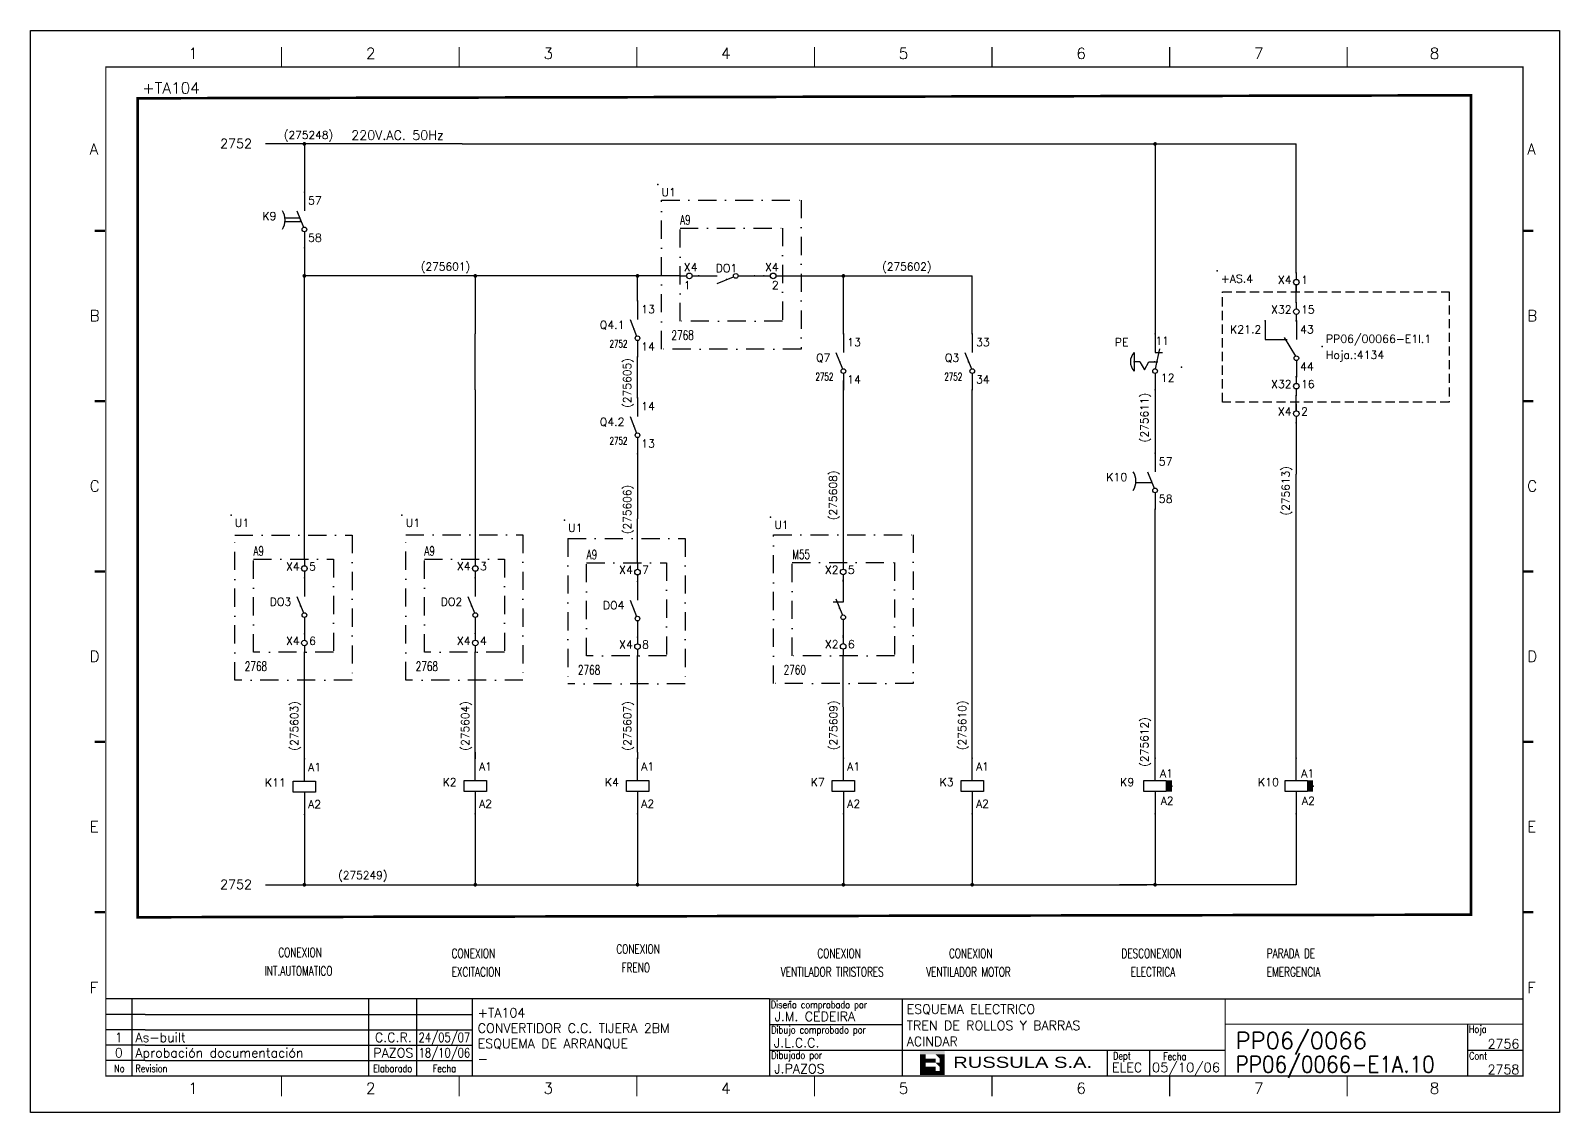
# Model space of a CAD drawing. Extents: x -25 to 1044, y -25744 to 292.
# Drawn here: x 435.5 to 855.5, y -20599.7 to -20302.7 of the extents above; entities that cross this region are included whole.
import ezdxf
from ezdxf.enums import TextEntityAlignment as Align

# ---------------------------------------------------------------- set-up
doc = ezdxf.new("R2010")
doc.units = 0
doc.header["$LTSCALE"] = 10
doc.header["$MEASUREMENT"] = 0
doc.linetypes.add('DASHDOT', pattern=[1, 0.5, -0.25, 0, -0.25])
doc.linetypes.add('HIDDEN', pattern=[0.375, 0.25, -0.125])
doc.layers.get('0').update_dxf_attribs({"linetype": 'CONTINUOUS'})
for name, color, linetype in [('1', 7, 'CONTINUOUS'), ('10', 5, 'CONTINUOUS'), ('102', 7, 'CONTINUOUS'), ('2', 7, 'CONTINUOUS'), ('3', 8, 'CONTINUOUS'), ('8', 1, 'CONTINUOUS'), ('9', 6, 'CONTINUOUS'), ('DIBUJO', 7, 'CONTINUOUS'), ('NODE', 7, 'CONTINUOUS')]:
    doc.layers.add(name, color=color, linetype=linetype)
doc.styles.add('HELVETICA', font='HELV.SHX')
doc.styles.add('LABEL', font='SIMPLEX', dxfattribs={"width": 0.8, "height": 4})
doc.styles.add('ROMANS', font='romans')
doc.styles.get("Standard").update_dxf_attribs({"font": 'simplex'})

# ---------------------------------------------------------------- blocks, each defined once
blk = doc.blocks.new('NOD', base_point=(237.5, 170))
at = {"layer": 'NODE'}
blk.add_point((237.5, 170), dxfattribs=at)
blk = doc.blocks.new('$071501S')
at = {"layer": '2'}
for p, q in [((0, -6), (0, 0)), ((-3, -6), (3, -6)), ((-3, -9), (-3, -6)), ((3, -6), (3, -9)), ((3, -9), (-3, -9)), ((0, -9), (0, -15))]:
    blk.add_line(p, q, dxfattribs=at)
at = {"layer": '2', "rotation": 90}
for p in [(0, 0), (0, -15)]:
    blk.add_blockref('NOD', p, dxfattribs=at)
at = {"layer": '8'}
for tag, p in [('1A', (1, -3.325)), ('2A', (1, -13.325))]:
    blk.add_attdef(tag, p, '', height=2.15, dxfattribs=at)
at = {"layer": '9'}
blk.add_attdef('ID', text='', height=2.15, dxfattribs=at).set_placement((-5, -7.5), align=Align.RIGHT)
blk = doc.blocks.new('$$PLU21C')
for p, q in [((0, 2.5), (0, 0.75)), ((0, -0.75), (0, -2.5))]:
    blk.add_line(p, q)
at = {"layer": '2'}
blk.add_circle((0, 0), 0.75, dxfattribs=at)
for p in [(0, 2.5), (0, -2.5)]:
    blk.add_blockref('NOD', p, dxfattribs=at)
at = {"layer": '8'}
blk.add_attdef('*A', (1.25, -0.5), '', height=2.15, dxfattribs=at)
at = {"layer": '9'}
blk.add_attdef('ID', text='', height=2.15, dxfattribs=at).set_placement((-1.25, -0.5), align=Align.RIGHT)
blk = doc.blocks.new('$070202S')
at = {"layer": '102'}
for p, q in [((0, 0), (0, -5)), ((-2, -5), (-0.23, -9.42)), ((0, -10.62), (0, -15))]:
    blk.add_line(p, q, dxfattribs=at)
blk.add_circle((0, -10), 0.625, dxfattribs=at)
blk.add_point((-1, -7.5), dxfattribs=at)
at = {"layer": '2'}
for p in [(0, 0), (0, -15)]:
    blk.add_blockref('NOD', p, dxfattribs=at)
at = {"layer": '8'}
for tag, p in [('1A', (1, -3.32)), ('2A', (1, -13.32))]:
    blk.add_attdef(tag, p, '', height=2.15, dxfattribs=at)
at = {"layer": '9'}
blk.add_attdef('ID', text='', height=2.15, dxfattribs=at).set_placement((-3.5, -7.5), align=Align.RIGHT)
blk = doc.blocks.new('$PP313')
at = {"layer": '2'}
blk.add_blockref('NOD', (0, 0), dxfattribs=at)
at = {"layer": '8'}
blk.add_attdef('1A', (1, -3.325), '', height=2.15, dxfattribs=at)
at = {"layer": '9'}
blk.add_attdef('ID', (1, 1), '', height=2.15, dxfattribs=at)
blk = doc.blocks.new('$0702029')
at = {"layer": '102'}
for p, q in [((0, 0), (5, 0)), ((10.62, 0), (15, 0)), ((5, -2), (9.42, -0.23))]:
    blk.add_line(p, q, dxfattribs=at)
blk.add_circle((10, 0), 0.625, dxfattribs=at)
blk.add_point((7.5, -1), dxfattribs=at)
at = {"layer": '2'}
for p in [(0, 0), (15, 0)]:
    blk.add_blockref('NOD', p, dxfattribs=at)
at = {"layer": '8', "flags": 8}
blk.add_attdef('1A', text='', height=2.15, dxfattribs=at).set_placement((4, -3.32), align=Align.RIGHT)
blk.add_attdef('2A', (11, -3.32), '', height=2.15, dxfattribs=at)
at = {"layer": '9'}
blk.add_attdef('ID', text='', height=2.15, dxfattribs=at).set_placement((7.5, 1), align=Align.CENTER)
blk = doc.blocks.new('$$PLR12C')
for p, q in [((-2.5, 0), (-0.75, 0)), ((0.75, 0), (2.5, 0))]:
    blk.add_line(p, q)
at = {"layer": '2'}
blk.add_circle((0, 0), 0.75, dxfattribs=at)
for p in [(-2.5, 0), (2.5, 0)]:
    blk.add_blockref('NOD', p, dxfattribs=at)
at = {"layer": '8'}
blk.add_attdef('*A', text='', height=2.15, dxfattribs=at).set_placement((1.5, -3.575), align=Align.RIGHT)
at = {"layer": '9'}
blk.add_attdef('ID', text='', height=2.15, dxfattribs=at).set_placement((1.5, 1.25), align=Align.RIGHT)
blk = doc.blocks.new('$$PLL21C')
for p, q in [((-2.5, 0), (-0.75, 0)), ((0.75, 0), (2.5, 0))]:
    blk.add_line(p, q)
at = {"layer": '2'}
blk.add_circle((0, 0), 0.75, dxfattribs=at)
for p in [(-2.5, 0), (2.5, 0)]:
    blk.add_blockref('NOD', p, dxfattribs=at)
at = {"layer": '8'}
blk.add_attdef('*A', (-1.5, -3.575), '', height=2.15, dxfattribs=at)
at = {"layer": '9'}
blk.add_attdef('ID', (-1.5, 1.25), '', height=2.15, dxfattribs=at)
blk = doc.blocks.new('$071507')
at = {"layer": '2'}
for p, q in [((6, 0), (0, 0)), ((6, 3), (9, 3)), ((6, -3), (6, 3)), ((9, 3), (9, -3)), ((9, 0), (15, 0)), ((9, -3), (6, -3))]:
    blk.add_line(p, q, dxfattribs=at)
blk.add_solid([(6, -3), (9, -3), (6, -4.5), (9, -4.5)], dxfattribs=at)
for p in [(0, 0), (15, 0), (7.5, -4.5)]:
    blk.add_blockref('NOD', p, dxfattribs=at)
at = {"layer": '8'}
blk.add_attdef('1A', text='', height=2.15, dxfattribs=at).set_placement((5, -3.325), align=Align.RIGHT)
blk.add_attdef('2A', (10, -3.325), '', height=2.15, dxfattribs=at)
at = {"layer": '9'}
blk.add_attdef('ID', text='', height=2.15, dxfattribs=at).set_placement((7.5, 4.175), align=Align.CENTER)
blk = doc.blocks.new('$021308')
at = {"layer": '2'}
blk.add_line((-2.5, 0), (2.5, 0), dxfattribs=at)
blk.add_arc((0, 2.625), 3.625, 226.39718, 313.60282, dxfattribs=at)
blk.add_blockref('NOD', (0, 0), dxfattribs=at)
blk = doc.blocks.new('$070203')
at = {"layer": '2'}
for p, q in [((0, 0), (5, 0)), ((9.39, 0.13), (4, 1.25)), ((5, 0), (5, 2)), ((10.62, 0), (15, 0))]:
    blk.add_line(p, q, dxfattribs=at)
blk.add_circle((10, 0), 0.625, dxfattribs=at)
for p in [(0, 0), (7.5, 0.52), (15, 0)]:
    blk.add_blockref('NOD', p, dxfattribs=at)
at = {"layer": '8'}
blk.add_attdef('1A', text='', height=2.15, dxfattribs=at).set_placement((4, -3.32), align=Align.RIGHT)
blk.add_attdef('2A', (11, -3.32), '', height=2.15, dxfattribs=at)
at = {"layer": '9'}
blk.add_attdef('ID', text='', height=2.15, dxfattribs=at).set_placement((7.5, 2.5), align=Align.CENTER)
blk = doc.blocks.new('$021208')
at = {"layer": '102'}
for p, q in [((-2.17, -3.75), (0, -2.5)), ((0, -5), (-2.17, -3.75)), ((0, -2.5), (0, -1)), ((0, -5), (0, -6.5))]:
    blk.add_line(p, q, dxfattribs=at)
at = {"layer": '3'}
for p in [(0, -1), (0, -6.5)]:
    blk.add_point(p, dxfattribs=at)
blk = doc.blocks.new('newcajec')
at = {"layer": '1'}
for p, q in [((179.4, 20.85), (0.13, 20.85)), ((7, 20.85), (7, 0)), ((71, 20.85), (71, 0)), ((84, 20.85), (84, 0.09)), ((99, 20.85), (99, 0)), ((215.2, 20.8), (215.2, 0)), ((10.6, 16.64), (0, 16.64)), ((10.6, 16.64), (99, 16.64)), ((184.64, 20.18), (184.81, 20.01)), ((184.81, 20.01), (185.18, 20.25)), ((10.6, 12.48), (0, 12.48)), ((10.6, 12.48), (99, 12.48)), ((179.4, 13.87), (215.2, 13.87)), ((368, 14.06), (368, 0)), ((10.6, 8.32), (0, 8.32)), ((10.6, 8.32), (99, 8.32)), ((10.6, 4.16), (0, 4.16)), ((10.6, 4.16), (99, 4.16)), ((179.4, 6.93), (267.63, 6.93)), ((267.63, 6.93), (302.5, 6.93)), ((270.63, 6.91), (270.63, 0)), ((282.07, 6.93), (282.07, 0)), ((368, 6.93), (383, 6.93))]:
    blk.add_line(p, q, dxfattribs=at)
for points in [[(47.5, 272.5, 0.3, 0.3, 0), (47.5, 277.91, 0.3, 0.3, 0)], [(95.5, 272.5, 0.3, 0.3, 0), (95.5, 277.91, 0.3, 0.3, 0)], [(143.5, 272.5, 0.3, 0.3, 0), (143.5, 277.91, 0.3, 0.3, 0)], [(191.5, 272.5, 0.3, 0.3, 0), (191.5, 277.91, 0.3, 0.3, 0)], [(239.5, 272.5, 0.3, 0.3, 0), (239.5, 277.91, 0.3, 0.3, 0)], [(287.5, 272.5, 0.3, 0.3, 0), (287.5, 277.91, 0.3, 0.3, 0)], [(335.5, 272.5, 0.3, 0.3, 0), (335.5, 277.91, 0.3, 0.3, 0)], [(-2.99, 228.23, 0.6, 0.6, 0), (-0.18, 228.23, 0.6, 0.6, 0)], [(383.01, 228.23, 0.6, 0.6, 0), (385.82, 228.23, 0.6, 0.6, 0)], [(-2.99, 182.23, 0.6, 0.6, 0), (-0.18, 182.23, 0.6, 0.6, 0)], [(383.01, 182.23, 0.6, 0.6, 0), (385.82, 182.23, 0.6, 0.6, 0)], [(-2.99, 136.23, 0.6, 0.6, 0), (-0.18, 136.23, 0.6, 0.6, 0)], [(383.01, 136.23, 0.6, 0.6, 0), (385.82, 136.23, 0.6, 0.6, 0)], [(-2.99, 90.23, 0.6, 0.6, 0), (-0.18, 90.23, 0.6, 0.6, 0)], [(383.01, 90.23, 0.6, 0.6, 0), (385.82, 90.23, 0.6, 0.6, 0)], [(-2.99, 44.23, 0.6, 0.6, 0), (-0.18, 44.23, 0.6, 0.6, 0)], [(383.01, 44.23, 0.6, 0.6, 0), (385.82, 44.23, 0.6, 0.6, 0)], [(383, 20.8, 0.3, 0.3, 0), (179.4, 20.8, 0.3, 0.3, 0), (179.4, 0, 0.3, 0.3, 0)], [(302.5, 20.8, 0.3, 0.3, 0), (302.5, 0, 0.3, 0.3, 0)], [(302.5, 14, 0.3, 0.3, 0), (383, 14, 0.3, 0.3, 0)], [(47.5, -5.5, 0.3, 0.3, 0), (47.5, -0.09, 0.3, 0.3, 0)], [(95.5, -5.5, 0.3, 0.3, 0), (95.5, -0.09, 0.3, 0.3, 0)], [(143.5, -5.5, 0.3, 0.3, 0), (143.5, -0.09, 0.3, 0.3, 0)], [(191.5, -5.5, 0.3, 0.3, 0), (191.5, -0.09, 0.3, 0.3, 0)], [(239.5, -5.5, 0.3, 0.3, 0), (239.5, -0.09, 0.3, 0.3, 0)], [(287.5, -5.5, 0.3, 0.3, 0), (287.5, -0.09, 0.3, 0.3, 0)], [(335.5, -5.5, 0.3, 0.3, 0), (335.5, -0.09, 0.3, 0.3, 0)]]:
    blk.add_lwpolyline(points, format="xyseb", dxfattribs=at)
at = {"layer": '1', "const_width": 0.3}
blk.add_lwpolyline([(0, 0), (0, 272.5), (383, 272.5), (383, 0)], close=True, dxfattribs=at)
at = {"layer": '2', "color": 14}
for p, q in [((221.42, 4.69), (221.42, 5.81)), ((221.42, 2.47), (221.42, 3.58))]:
    blk.add_line(p, q, dxfattribs=at)
for points in [[(220.05, 5.81), (220.05, 6.92), (226.74, 5.81), (226.74, 6.92)], [(221.42, 2.47), (220.05, 2.47), (221.42, 5.81), (220.05, 5.81)], [(221.42, 4.69), (224.25, 4.69), (221.42, 3.58), (224.25, 3.58)], [(224.25, 5.81), (225.37, 5.81), (225.37, 4.69)], [(225.37, 5.81), (226.74, 5.81), (225.37, 1.35), (226.74, 1.35)], [(224.25, 0.24), (224.25, 2.47), (220.05, 0.24), (220.05, 2.47)], [(224.25, 3.58), (225.37, 3.58), (225.37, 2.47)], [(226.74, 1.35), (226.74, 0.24), (224.25, 1.35), (224.25, 0.24)]]:
    blk.add_solid(points, dxfattribs=at)
at = {"layer": '1', "style": 'ROMANS'}
for s, p in [('1', (22.29, 274.68)), ('2', (70.29, 274.68)), ('3', (118.29, 274.68)), ('4', (166.29, 274.68)), ('5', (214.29, 274.68)), ('6', (262.29, 274.68)), ('7', (310.29, 274.68)), ('8', (357.79, 274.68)), ('A', (-4.37, 248.84)), ('A', (384.13, 248.84)), ('B', (-4.37, 203.84)), ('B', (384.13, 203.84)), ('C', (-4.37, 157.84)), ('C', (384.13, 157.84)), ('D', (-4.37, 111.84)), ('D', (384.13, 111.84)), ('E', (-4.37, 65.84)), ('E', (384.13, 65.84)), ('F', (-4.37, 22.34)), ('F', (384.13, 22.34)), ('1', (22.29, -4.82)), ('2', (70.29, -4.82)), ('3', (118.29, -4.82)), ('4', (166.29, -4.82)), ('5', (214.29, -4.82)), ('6', (262.29, -4.82)), ('7', (310.29, -4.82)), ('8', (357.79, -4.82))]:
    blk.add_text(s, height=3, dxfattribs=at).set_placement(p)
at = {"layer": '1', "style": 'LABEL', "width": 0.8}
for s, p in [('Diseno comprobado por', (179.73, 18.27)), ('Dibujo comprobado por', (179.81, 11.47)), ('Hoja', (368.38, 11.66)), ('Dibujado por', (179.83, 4.64)), ('Fecha', (285.71, 4.3)), ('Cont', (368.43, 4.46)), ('No', (2.23, 1.05)), ('Revision', (8, 1.05))]:
    blk.add_text(s, height=2, dxfattribs=at).set_placement(p)
for s, p in [('Dept', (274.61, 4.44)), ('Elaborado', (77.5, 1.05)), ('Fecha', (91.5, 1.05))]:
    blk.add_text(s, height=2, dxfattribs=at).set_placement(p, align=Align.CENTER)
at = {"layer": '10', "style": 'ROMANS'}
for tag, p in [('REV41', (3.5, 18.74)), ('REV43', (77.7, 18.74)), ('REV31', (3.5, 14.58)), ('REV33', (77.7, 14.58)), ('REV21', (3.5, 10.42)), ('REV23', (77.7, 10.42)), ('REV11', (3.5, 6.27)), ('REV13', (77.7, 6.27))]:
    blk.add_attdef(tag, text='', height=2.5, dxfattribs=at).set_placement(p, align=Align.MIDDLE)
for tag, p, height in [('REV42', (8, 17.49), 2.5), ('SHEETNAME1', (100.5, 15.83), 2.5), ('DESIGNCHECK', (180.74, 14.83), 2.5), ('DOCUMENTTYPE', (216.43, 16.8), 2.5), ('NOTA', (305.32, 15.8), 3), ('REV32', (8, 13.33), 2.5), ('SHEETNAME2', (100.5, 11.67), 2.5), ('OBJECT', (216.43, 12.4), 2.5), ('REV22', (8, 9.17), 2.5), ('SHEETNAME3', (100.5, 7.51), 2.5), ('DRAWINGCHECK', (180.53, 7.71), 2.5), ('CUSTOMER', (216.43, 8.08), 2.5), ('ORDER', (305.32, 7.3), 4.5), ('REV12', (8, 5.01), 2.5), ('SHEETNAME4', (100.5, 3.35), 2.5), ('DOCUMENT_ID', (305.32, 0.93), 4.4), ('USER', (180.63, 0.71), 2.5), ('DEPARTMENT', (271.93, 1.05), 2.5)]:
    blk.add_attdef(tag, p, '', height=height, dxfattribs=at)
for tag, width, p, p2 in [('REV44', 1.221199, (84.53, 17.49), (98.48, 17.49)), ('REV34', 1.221199, (84.53, 13.33), (98.48, 13.33)), ('REV24', 1.221199, (84.53, 9.17), (98.48, 9.17)), ('REV14', 1.221199, (84.53, 5.01), (98.48, 5.01)), ('CREATED2', 7.039915, (282.71, 1.05), (301.14, 1.05))]:
    blk.add_attdef(tag, text='', height=2.5, dxfattribs=dict(at, width=width)).set_placement(p, p2, align=Align.FIT)
for tag, p in [('SHEET', (382, 7.43)), ('NEXTSHEET', (382, 0.5))]:
    blk.add_attdef(tag, text='', height=2.5, dxfattribs=at).set_placement(p, align=Align.RIGHT)
at = {"layer": 'DIBUJO', "color": 14, "style": 'HELVETICA', "width": 1.3}
blk.add_text('RUSSULA S.A.', height=3, dxfattribs=at).set_placement((229, 2.19))
blk = doc.blocks.new('RR')
at = {"layer": '102'}
for p, q in [((158.63, 156.42), (158.63, 151.42)), ((167.05, 156.42), (167.05, 151.42)), ((163.74, 152), (166.82, 147)), ((158.63, 151.42), (164.55, 151.42)), ((167.05, 145.79), (167.05, 141.42))]:
    blk.add_line(p, q, dxfattribs=at)
blk.add_circle((167.05, 146.42), 0.625, dxfattribs=at)
at = {"layer": '2', "rotation": 270}
for p in [(158.63, 156.42), (167.05, 156.42)]:
    blk.add_blockref('NOD', p, dxfattribs=at)
at = {"layer": '9', "rotation": 270}
blk.add_blockref('NOD', (167.05, 141.42), dxfattribs=at)
at = {"layer": '8'}
blk.add_attdef('1A', text='', height=2.15, dxfattribs=at).set_placement((157.63, 153.09), align=Align.RIGHT)
for tag, p in [('2A', (168.05, 153.09)), ('3A', (168.05, 143.09))]:
    blk.add_attdef(tag, p, '', height=2.15, dxfattribs=at)
at = {"layer": '9'}
blk.add_attdef('ID', text='', height=2.15, dxfattribs=at).set_placement((161.05, 146.42), align=Align.RIGHT)

msp = doc.modelspace()

# ---------------------------------------------------------------- linework, layer by layer
for p, q in [((783.18, -20369.17), (783.18, -20333.79)), ((613.89, -20370.02), (510.41, -20370.02)), ((783.18, -20377.28), (783.18, -20372.5)), ((744.38, -20401.26), (744.38, -20418.69)), ((783.18, -20407.06), (783.18, -20402.84)), ((783.18, -20407.06), (783.18, -20405.16)), ((783.18, -20410.38), (783.18, -20424.44)), ((783.18, -20439.14), (783.18, -20424.44)), ((744.38, -20505.14), (744.38, -20471.14)), ((783.18, -20537.17), (734.64, -20537.17))]:
    msp.add_line(p, q)
at = {"const_width": 0.511}
for points in [[(744.13, -20333.79, 1), (744.64, -20333.79, 1)], [(658.5, -20537.17, 1), (659.01, -20537.17, 1)], [(693.88, -20537.17, 1), (694.39, -20537.17, 1)]]:
    msp.add_lwpolyline(points, format="xyb", close=True, dxfattribs=at)
at = {"layer": '2', "color": 7}
for p, q in [((553.99, -20333.79), (499.99, -20333.79)), ((510.67, -20333.79), (510.67, -20347.02)), ((553.99, -20333.79), (783.18, -20333.79)), ((744.38, -20333.79), (744.38, -20385.93)), ((510.67, -20362.35), (510.67, -20370.02)), ((510.67, -20373.76), (510.67, -20370.02)), ((510.67, -20375.46), (510.67, -20372.07)), ((557.63, -20370.02), (557.63, -20385.93)), ((602.19, -20376.9), (602.19, -20370.02)), ((634.31, -20370.02), (636.9, -20370.02)), ((642.01, -20370.02), (694.16, -20370.02)), ((658.76, -20385.93), (658.76, -20370.02)), ((694.16, -20385.93), (694.16, -20370.02)), ((510.67, -20447.8), (510.67, -20375.46)), ((557.63, -20401.26), (557.63, -20385.93)), ((602.19, -20403.53), (602.19, -20392.24)), ((658.76, -20448.74), (658.76, -20398.71)), ((557.63, -20401.26), (557.63, -20447.79)), ((694.16, -20502.41), (694.16, -20401.27)), ((602.19, -20418.87), (602.19, -20436.67)), ((602.19, -20448.78), (602.19, -20436.67)), ((744.38, -20471.14), (744.38, -20434.02)), ((783.18, -20502.41), (783.18, -20439.14)), ((658.7, -20459.58), (655.93, -20459.58)), ((658.7, -20458.64), (658.7, -20459.58)), ((658.7, -20468.87), (658.7, -20469.24)), ((510.67, -20502.57), (510.67, -20473.36)), ((557.63, -20502.57), (557.63, -20473.35)), ((602.19, -20500.77), (602.19, -20474.34)), ((658.76, -20502.41), (658.7, -20474.29)), ((557.63, -20500.77), (557.63, -20502.57)), ((602.19, -20500.77), (602.19, -20502.57)), ((510.67, -20513.89), (510.67, -20537.17)), ((557.63, -20513.89), (557.63, -20536.91)), ((658.76, -20513.15), (658.76, -20537.42)), ((694.16, -20513.15), (694.16, -20537.42)), ((744.38, -20513.15), (744.38, -20536.91)), ((783.18, -20513.15), (783.18, -20537.17)), ((557.63, -20517.91), (557.63, -20519.84)), ((557.63, -20519.45), (557.63, -20521.63)), ((602.19, -20517.74), (602.19, -20537.17)), ((499.99, -20537.17), (742.14, -20537.17))]:
    msp.add_line(p, q, dxfattribs=at)
at = {"layer": '2', "color": 7, "linetype": 'DASHDOT'}
for p, q in [((608.78, -20390.1), (608.78, -20349.21)), ((608.78, -20349.21), (647.12, -20349.21)), ((647.12, -20349.21), (647.12, -20390.1)), ((613.89, -20382.44), (613.89, -20356.88)), ((613.89, -20356.88), (642.01, -20356.88)), ((642.01, -20356.88), (642.01, -20382.44)), ((642.01, -20382.44), (613.89, -20382.44)), ((647.12, -20390.1), (608.78, -20390.1)), ((491.56, -20481.03), (491.56, -20441.16)), ((491.56, -20441.16), (523.76, -20441.16)), ((523.76, -20441.16), (523.76, -20481.03)), ((538.52, -20481.01), (538.52, -20441.14)), ((538.52, -20441.14), (570.72, -20441.14)), ((570.72, -20441.14), (570.72, -20481.01)), ((639.59, -20481.96), (639.59, -20441.07)), ((639.59, -20441.07), (677.93, -20441.07)), ((677.93, -20441.07), (677.93, -20481.96)), ((583.08, -20442.14), (583.08, -20482.01)), ((583.08, -20442.14), (615.28, -20442.14)), ((615.28, -20442.14), (615.28, -20482.01)), ((496.67, -20447.8), (518.65, -20447.8)), ((496.67, -20473.36), (496.67, -20447.8)), ((518.65, -20447.8), (518.65, -20473.36)), ((543.63, -20447.79), (565.61, -20447.79)), ((543.63, -20473.35), (543.63, -20447.79)), ((565.61, -20447.79), (565.61, -20473.35)), ((588.19, -20474.34), (588.19, -20448.78)), ((588.19, -20448.78), (610.17, -20448.78)), ((610.17, -20448.78), (610.17, -20474.34)), ((644.7, -20448.74), (672.81, -20448.74)), ((644.7, -20474.29), (644.7, -20448.74)), ((672.81, -20448.74), (672.81, -20474.29)), ((518.65, -20473.36), (496.67, -20473.36)), ((565.61, -20473.35), (543.63, -20473.35)), ((610.17, -20474.34), (588.19, -20474.34)), ((672.81, -20474.29), (644.7, -20474.29)), ((523.76, -20481.03), (491.56, -20481.03)), ((570.72, -20481.01), (538.52, -20481.01)), ((615.28, -20482.01), (583.08, -20482.01)), ((677.93, -20481.96), (639.59, -20481.96))]:
    msp.add_line(p, q, dxfattribs=at)
at = {"layer": '2'}
for p, q in [((509.44, -20354.17), (505.36, -20354.17)), ((509.85, -20355.2), (505.36, -20355.2)), ((744.24, -20393.6), (744.89, -20393.6)), ((743.56, -20426.86), (739.08, -20426.86))]:
    msp.add_line(p, q, dxfattribs=at)
at = {"layer": '2', "color": 7, "linetype": 'HIDDEN'}
for p, q in [((762.93, -20374.4), (825.21, -20374.4)), ((762.93, -20404.64), (762.93, -20374.4)), ((825.21, -20374.4), (825.21, -20404.64)), ((825.21, -20404.64), (762.93, -20404.64))]:
    msp.add_line(p, q, dxfattribs=at)
at = {"layer": '2', "color": 3, "linetype": 'DASHDOT'}
msp.add_lwpolyline([(464.89, -20321.26, 0.716, 0.716, 0), (831.2, -20320.44, 0.716, 0.716, 0), (831.2, -20545.39, 0.716, 0.716, 0), (464.89, -20546.1, 0.716, 0.716, 0), (464.89, -20321.26, 0.716, 0.716, 0)], format="xyseb", dxfattribs=at)
at = {"layer": '2', "color": 7}
for points in [[(510.41, -20333.79, 0.511, 0.511, 1), (510.93, -20333.79, 0.511, 0.511, 1)], [(510.41, -20370.02, 0.511, 0.511, 1), (510.93, -20370.02, 0.511, 0.511, 1)], [(557.37, -20370.02, 0.511, 0.511, 1), (557.88, -20370.02, 0.511, 0.511, 1)], [(601.93, -20370.02, 0.511, 0.511, 1), (602.45, -20370.02, 0.511, 0.511, 1)], [(510.41, -20537.17, 0.511, 0.511, 1), (510.93, -20537.17, 0.511, 0.511, 1)], [(557.37, -20537.17, 0.511, 0.511, 1), (557.88, -20537.17, 0.511, 0.511, 1)]]:
    msp.add_lwpolyline(points, format="xyseb", close=True, dxfattribs=at)
at = {"layer": '2', "color": 7, "const_width": 0.511}
for points in [[(658.5, -20370.02, 1), (659.01, -20370.02, 1)], [(601.93, -20537.17, 1), (602.45, -20537.17, 1)], [(744.13, -20537.17, 1), (744.64, -20537.17, 1)]]:
    msp.add_lwpolyline(points, format="xyb", close=True, dxfattribs=at)
at = {"layer": '2'}
for centre in [(500.57, -20354.68), (734.28, -20426.35)]:
    msp.add_arc(centre, 4.82, 327.9946, 32.0054, dxfattribs=at)
at = {"layer": 'DIBUJO'}
msp.add_lwpolyline([(435.46, -20302.67), (855.46, -20302.67), (855.46, -20599.67), (435.46, -20599.67), (435.46, -20302.67)], dxfattribs=at)

# ---------------------------------------------------------------- block references
ref = msp.add_blockref('$PP313', (607.75, -20344.91), dxfattribs=dict(xscale=-1.02234987640788, yscale=1.02234987640788, zscale=1.02234987640788, rotation=180))
ref.add_attrib('ID', 'U1', (608.77, -20348.13), dxfattribs={"layer": '9', "height": 2.198, "style": 'ROMANS'})
ref = msp.add_blockref('$PP313', (761.41, -20368.67), dxfattribs=dict(xscale=-1.02234987640788, yscale=1.02234987640788, zscale=1.02234987640788, rotation=180))
ref.add_attrib('ID', '+AS.4', (762.43, -20371.89), dxfattribs={"layer": '9', "height": 2.198, "style": 'ROMANS'})
at = {"xscale": 1.02234987640788, "yscale": 1.02234987640788, "zscale": 1.02234987640788}
msp.add_blockref('RR', (612.4, -20542.31), dxfattribs=at).add_auto_attribs({'1A': 'K21.2', '2A': '43', '3A': '44'})
msp.add_blockref('$PP313', (751.67, -20395.11), dxfattribs=at)
ref = msp.add_blockref('$PP313', (490.53, -20435.73), dxfattribs=dict(xscale=-1.02234987640788, yscale=1.02234987640788, zscale=1.02234987640788, rotation=180))
ref.add_attrib('ID', 'U1', (491.55, -20438.95), dxfattribs={"layer": '9', "height": 2.198, "style": 'ROMANS'})
ref = msp.add_blockref('$PP313', (537.49, -20435.71), dxfattribs=dict(xscale=-1.02234987640788, yscale=1.02234987640788, zscale=1.02234987640788, rotation=180))
ref.add_attrib('ID', 'U1', (538.51, -20438.93), dxfattribs={"layer": '9', "height": 2.198, "style": 'ROMANS'})
ref = msp.add_blockref('$PP313', (582.12, -20437.07), dxfattribs=dict(xscale=-1.02234987640788, yscale=1.02234987640788, zscale=1.02234987640788, rotation=180))
ref.add_attrib('ID', 'U1', (583.14, -20440.29), dxfattribs={"layer": '9', "height": 2.198, "style": 'ROMANS'})
ref = msp.add_blockref('$PP313', (638.76, -20436.25), dxfattribs=dict(xscale=-1.02234987640788, yscale=1.02234987640788, zscale=1.02234987640788, rotation=180))
ref.add_attrib('ID', 'U1', (639.78, -20439.47), dxfattribs={"layer": '9', "height": 2.198, "style": 'ROMANS'})
at = {"layer": '2', "color": 7}
ref = msp.add_blockref('newcajec', (456.13, -20589.67), dxfattribs=dict(at, xscale=1.016513761467893, yscale=1.016513761467893, zscale=1.016513761467893))
ref.add_attrib('REV24', '24/05/07', dxfattribs={"layer": '10', "height": 2.541, "style": 'ROMANS', "width": 0.728168}).set_placement((542.05, -20580.35), (556.24, -20580.35), align=Align.FIT)
ref.add_attrib('SHEETNAME3', 'ESQUEMA DE ARRANQUE', (558.29, -20582.05), dxfattribs={"layer": '10', "height": 2.5413, "style": 'ROMANS'})
ref.add_attrib('SHEETNAME2', 'CONVERTIDOR C.C. TIJERA 2BM', (558.29, -20577.82), dxfattribs={"layer": '10', "height": 2.5413, "style": 'ROMANS'})
ref.add_attrib('SHEETNAME1', '+TA104', (558.29, -20573.59), dxfattribs={"layer": '10', "height": 2.541, "style": 'ROMANS'})
ref.add_attrib('USER', 'J.PAZOS', (639.75, -20588.95), dxfattribs={"layer": '10', "height": 2.541, "style": 'ROMANS'})
ref.add_attrib('DRAWINGCHECK', 'J.L.C.C.', (639.64, -20581.83), dxfattribs={"layer": '10', "height": 2.541, "style": 'ROMANS'})
ref.add_attrib('DESIGNCHECK', 'J.M. CEDEIRA', (639.85, -20574.6), dxfattribs={"layer": '10', "height": 2.5413, "style": 'ROMANS'})
ref.add_attrib('REV22', 'As-built', (464.26, -20580.35), dxfattribs={"layer": '10', "height": 2.541, "style": 'ROMANS'})
ref.add_attrib('REV12', 'Aprobación documentación', (464.26, -20584.58), dxfattribs={"layer": '10', "height": 2.5413, "style": 'ROMANS'})
ref.add_attrib('REV21', '1', dxfattribs={"layer": '10', "height": 2.54, "style": 'ROMANS'}).set_placement((459.69, -20579.08), align=Align.MIDDLE)
ref.add_attrib('REV11', '0', dxfattribs={"layer": '10', "height": 2.54, "style": 'ROMANS'}).set_placement((459.69, -20583.31), align=Align.MIDDLE)
ref.add_attrib('SHEETNAME4', '-', (558.29, -20586.27), dxfattribs={"layer": '10', "height": 2.54, "style": 'ROMANS'})
ref.add_attrib('REV14', '18/10/06', dxfattribs={"layer": '10', "height": 2.541, "style": 'ROMANS', "width": 0.728168}).set_placement((542.05, -20584.58), (556.24, -20584.58), align=Align.FIT)
ref.add_attrib('REV23', 'C.C.R.', dxfattribs={"layer": '10', "height": 2.541, "style": 'ROMANS'}).set_placement((535.11, -20579.08), align=Align.MIDDLE)
ref.add_attrib('REV13', 'PAZOS', dxfattribs={"layer": '10', "height": 2.541, "style": 'ROMANS'}).set_placement((535.11, -20583.31), align=Align.MIDDLE)
ref.add_attrib('DOCUMENT_ID', 'PP06/0066-E1A.10', (766.5, -20588.72), dxfattribs={"layer": '10', "height": 4.4727, "style": 'ROMANS', "width": 0.9})
ref.add_attrib('ORDER', 'PP06/0066', (766.5, -20582.25), dxfattribs={"layer": '10', "height": 4.574, "style": 'ROMANS'})
ref.add_attrib('CUSTOMER', 'ACINDAR', (676.14, -20581.46), dxfattribs={"layer": '10', "height": 2.541, "style": 'ROMANS'})
ref.add_attrib('OBJECT', 'TREN DE ROLLOS Y BARRAS', (676.14, -20577.07), dxfattribs={"layer": '10', "height": 2.5413, "style": 'ROMANS'})
ref.add_attrib('DOCUMENTTYPE', 'ESQUEMA ELECTRICO', (676.14, -20572.59), dxfattribs={"layer": '10', "height": 2.5413, "style": 'ROMANS'})
ref.add_attrib('CREATED2', '05/10/06', dxfattribs={"layer": '10', "height": 2.541, "style": 'ROMANS', "width": 0.961976}).set_placement((743.51, -20588.61), (762.25, -20588.61), align=Align.FIT)
ref.add_attrib('DEPARTMENT', 'ELEC', (732.55, -20588.61), dxfattribs={"layer": '10', "height": 2.541, "style": 'ROMANS'})
ref.add_attrib('NEXTSHEET', '2758', dxfattribs={"layer": '10', "height": 2.541, "style": 'ROMANS'}).set_placement((844.44, -20589.17), align=Align.RIGHT)
ref.add_attrib('SHEET', '2756', dxfattribs={"layer": '10', "height": 2.541, "style": 'ROMANS'}).set_placement((844.44, -20582.12), align=Align.RIGHT)
ref = msp.add_blockref('$070202S', (510.67, -20347.02), dxfattribs=dict(at, xscale=1.02234987640788, yscale=1.02234987640788, zscale=1.02234987640788))
ref.add_attrib('ID', 'K9', dxfattribs={"layer": '9', "height": 2.198}).set_placement((503, -20354.68), align=Align.RIGHT)
ref.add_attrib('1A', '57', (511.69, -20350.42), dxfattribs={"layer": '8', "height": 2.198})
ref.add_attrib('2A', '58', (511.69, -20360.64), dxfattribs={"layer": '8', "height": 2.198})
at = {"layer": '2', "color": 7, "xscale": 1.02234987640788, "yscale": 1.02234987640788, "zscale": 1.02234987640788}
for name, p, values in [('$$PLL21C', (616.45, -20370.02), {'ID': 'X4', '*A': '1'}), ('$$PLR12C', (639.45, -20370.02), {'ID': 'X4', '*A': '2'}), ('$$PLU21C', (783.18, -20371.73), {'ID': 'X4', '*A': '1'}), ('$070202S', (602.19, -20376.9), {'ID': 'Q4.1', '1A': '13', '2A': '14'}), ('$$PLU21C', (783.18, -20379.84), {'ID': 'X32', '*A': '15'}), ('$070202S', (658.76, -20385.93), {'ID': 'Q7', '1A': '13', '2A': '14'}), ('$070202S', (694.16, -20385.93), {'ID': 'Q3', '1A': '33', '2A': '34'}), ('$$PLU21C', (783.18, -20400.29), {'ID': 'X32', '*A': '16'}), ('$070202S', (602.19, -20403.53), {'ID': 'Q4.2', '1A': '14', '2A': '13'}), ('$$PLU21C', (783.18, -20407.82), {'ID': 'X4', '*A': '2'}), ('$$PLU21C', (510.67, -20450.36), {'ID': 'X4', '*A': '5'}), ('$$PLU21C', (557.63, -20450.34), {'ID': 'X4', '*A': '3'}), ('$$PLU21C', (602.19, -20451.34), {'ID': 'X4', '*A': '7'}), ('$$PLU21C', (658.7, -20451.29), {'ID': 'X2', '*A': '5'}), ('$$PLU21C', (510.67, -20470.81), {'ID': 'X4', '*A': '6'}), ('$$PLU21C', (557.63, -20470.79), {'ID': 'X4', '*A': '4'}), ('$$PLU21C', (602.19, -20471.79), {'ID': 'X4', '*A': '8'}), ('$$PLU21C', (658.7, -20471.74), {'ID': 'X2', '*A': '6'}), ('$071501S', (510.67, -20502.57), {'ID': 'K11', '1A': 'A1', '2A': 'A2'}), ('$071501S', (557.63, -20502.41), {'ID': 'K2', '1A': 'A1', '2A': 'A2'}), ('$071501S', (602.19, -20502.41), {'ID': 'K4', '1A': 'A1', '2A': 'A2'}), ('$071501S', (658.76, -20502.41), {'ID': 'K7', '1A': 'A1', '2A': 'A2'}), ('$071501S', (694.16, -20502.41), {'ID': 'K3', '1A': 'A1', '2A': 'A2'})]:
    msp.add_blockref(name, p, dxfattribs=at).add_auto_attribs(values)
at = {"layer": '2', "color": 7}
ref = msp.add_blockref('$0702029', (618.97, -20370.02), dxfattribs=dict(at, xscale=1.02234987640788, yscale=1.02234987640788, zscale=1.02234987640788))
ref.add_attrib('ID', 'DO1', dxfattribs={"layer": '9', "height": 2.198}).set_placement((626.64, -20369), align=Align.CENTER)
at = {"layer": '2'}
ref = msp.add_blockref('$070203', (744.38, -20385.93), dxfattribs=dict(at, xscale=1.02234987640788, yscale=1.02234987640788, zscale=1.02234987640788, rotation=270))
ref.add_attrib('ID', 'PE', dxfattribs={"layer": '9', "height": 2.198}).set_placement((735.19, -20389.33), align=Align.CENTER)
ref.add_attrib('1A', '11', dxfattribs={"layer": '8', "height": 2.198}).set_placement((748.21, -20388.92), align=Align.RIGHT)
ref.add_attrib('2A', '12', (745.95, -20399.07), dxfattribs={"layer": '8', "height": 2.198})
at = {"layer": '2', "xscale": 1.02234987640788, "yscale": 1.02234987640788, "zscale": 1.02234987640788}
msp.add_blockref('$PP313', (790.28, -20389.42), dxfattribs=at).add_auto_attribs({'ID': 'PP06/00066-E1I.1', '1A': 'Hoja.:4134'})
at = {"layer": '2', "yscale": 1.02234987640788, "zscale": 1.02234987640788, "rotation": 270}
for name, p, xscale in [('$021308', (738.62, -20393.6), 1.02234987640788), ('$021208', (745.26, -20393.6), -1.02234987640788)]:
    msp.add_blockref(name, p, dxfattribs=dict(at, xscale=xscale))
at = {"layer": '2', "color": 7}
ref = msp.add_blockref('$070202S', (744.38, -20418.69), dxfattribs=dict(at, xscale=1.02234987640788, yscale=1.02234987640788, zscale=1.02234987640788))
ref.add_attrib('ID', 'K10', dxfattribs={"layer": '9', "height": 2.198}).set_placement((736.71, -20426.35), align=Align.RIGHT)
ref.add_attrib('1A', '57', (745.4, -20422.08), dxfattribs={"layer": '8', "height": 2.198})
ref.add_attrib('2A', '58', (745.4, -20432.31), dxfattribs={"layer": '8', "height": 2.198})
ref = msp.add_blockref('$070202S', (510.67, -20452.91), dxfattribs=dict(at, xscale=1.02234987640788, yscale=1.02234987640788, zscale=1.02234987640788))
ref.add_attrib('ID', 'DO3', dxfattribs={"layer": '9', "height": 2.198}).set_placement((507.09, -20460.58), align=Align.RIGHT)
ref = msp.add_blockref('$070202S', (557.63, -20452.9), dxfattribs=dict(at, xscale=1.02234987640788, yscale=1.02234987640788, zscale=1.02234987640788))
ref.add_attrib('ID', 'DO2', dxfattribs={"layer": '9', "height": 2.198}).set_placement((554.05, -20460.57), align=Align.RIGHT)
ref = msp.add_blockref('$070202S', (602.19, -20453.89), dxfattribs=dict(at, xscale=1.02234987640788, yscale=1.02234987640788, zscale=1.02234987640788))
ref.add_attrib('ID', 'DO4', dxfattribs={"layer": '9', "height": 2.198}).set_placement((598.61, -20461.56), align=Align.RIGHT)
at = {"layer": '2', "color": 7, "xscale": 1.02234987640788, "yscale": 1.02234987640788, "zscale": 1.02234987640788}
msp.add_blockref('$070202S', (658.7, -20453.53), dxfattribs=at)
at = {"layer": '2', "color": 7}
ref = msp.add_blockref('$071507', (744.38, -20517.74), dxfattribs=dict(at, xscale=1.02234987640788, yscale=1.02234987640788, zscale=1.02234987640788, rotation=90))
ref.add_attrib('ID', 'K9', dxfattribs={"layer": '9', "height": 2.198}).set_placement((736.71, -20510.08), align=Align.CENTER)
ref.add_attrib('1A', 'A2', dxfattribs={"layer": '8', "height": 2.198}).set_placement((749.49, -20515.19), align=Align.RIGHT)
ref.add_attrib('2A', 'A1', (745.72, -20507.71), dxfattribs={"layer": '8', "height": 2.198})
ref = msp.add_blockref('$071507', (783.18, -20517.74), dxfattribs=dict(at, xscale=1.02234987640788, yscale=1.02234987640788, zscale=1.02234987640788, rotation=90))
ref.add_attrib('ID', 'K10', dxfattribs={"layer": '9', "height": 2.198}).set_placement((775.51, -20510.08), align=Align.CENTER)
ref.add_attrib('1A', 'A2', dxfattribs={"layer": '8', "height": 2.198}).set_placement((788.29, -20515.19), align=Align.RIGHT)
ref.add_attrib('2A', 'A1', (784.52, -20507.71), dxfattribs={"layer": '8', "height": 2.198})

# ---------------------------------------------------------------- texts
at = {"layer": '2', "color": 6}
for s, height, p in [('+TA104', 3.067, (466.17, -20319.98)), ('(275248)', 2.147, (505, -20332.4)), ('(275601)', 2.147, (542.63, -20368.53)), ('(275602)', 2.147, (669.37, -20368.53)), ('(275249)', 2.147, (519.91, -20535.62))]:
    msp.add_text(s, height=height, dxfattribs=at).set_placement(p)
at = {"layer": '2', "color": 7, "style": 'ROMANS'}
for s, height, p in [('220V.AC. 50Hz', 2.5559, (523.56, -20332.66)), ('2752', 2.556, (487.53, -20334.98)), ('2752', 2.556, (487.53, -20538.35))]:
    msp.add_text(s, height=height, dxfattribs=at).set_placement(p)
at = {"layer": '2', "color": 7, "style": 'ROMANS', "width": 0.7}
for s, height, p in [('A9', 2.556, (613.89, -20355.9)), ('2768', 2.556, (611.52, -20387.56)), ('2752', 2.045, (594.52, -20389.68)), ('2752', 2.045, (651.09, -20398.71)), ('2752', 2.045, (686.49, -20398.71)), ('2752', 2.045, (594.52, -20416.31)), ('A9', 2.556, (496.67, -20446.82)), ('A9', 2.556, (543.63, -20446.81)), ('A9', 2.556, (588.19, -20447.8)), ('M55', 2.556, (644.7, -20447.75)), ('2768', 2.556, (494.3, -20478.47)), ('2768', 2.556, (541.26, -20478.47)), ('2768', 2.556, (585.82, -20479.47)), ('2760', 2.556, (642.33, -20479.42)), ('CONEXION', 2.556, (503.51, -20557.01)), ('CONEXION', 2.556, (551.12, -20557.29)), ('CONEXION', 2.556, (596.37, -20556.09)), ('CONEXION', 2.556, (651.59, -20557.29)), ('CONEXION', 2.556, (687.75, -20557.29)), ('DESCONEXION', 2.5559, (735.13, -20557.29)), ('PARADA DE', 2.556, (775.08, -20557.29)), ('FRENO', 2.556, (597.81, -20561.21)), ('INT.AUTOMATICO', 2.5559, (499.76, -20562.12)), ('EXCITACION', 2.556, (551.12, -20562.4)), ('VENTILADOR TIRISTORES', 2.5559, (641.54, -20562.4)), ('VENTILADOR MOTOR', 2.5559, (681.49, -20562.4)), ('ELECTRICA', 2.556, (737.65, -20562.4)), ('EMERGENCIA', 2.556, (775.08, -20562.4))]:
    msp.add_text(s, height=height, dxfattribs=at).set_placement(p)
at = {"layer": '2', "color": 6}
for s, p in [('(275605)', (600.42, -20406.23)), ('(275611)', (742.53, -20415.72)), ('(275608)', (656.99, -20437.08)), ('(275613)', (781.33, -20435.83)), ('(275606)', (600.42, -20440.97)), ('(275603)', (508.96, -20500.37)), ('(275604)', (555.92, -20500.37)), ('(275607)', (600.48, -20500.37)), ('(275609)', (657.05, -20500.21)), ('(275610)', (692.45, -20500.21)), ('(275612)', (742.53, -20504.78))]:
    msp.add_text(s, height=2.147, rotation=90, dxfattribs=at).set_placement(p)

doc.saveas('drawing.dxf')
